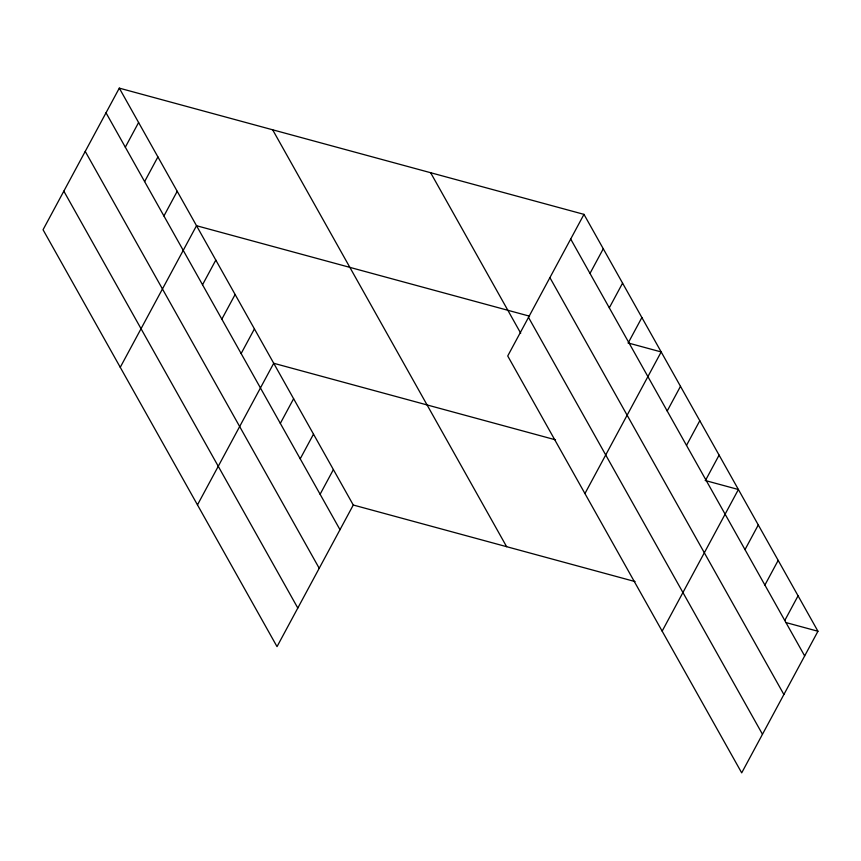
<?xml version="1.0" encoding="UTF-8"?>
<svg xmlns="http://www.w3.org/2000/svg" width="861" height="861" viewBox="0 0 861 861"><rect width="100%" height="100%" fill="white"/><g stroke="black" fill="none" stroke-linecap="round" stroke-linejoin="round"><path stroke-width="1.29" d="M119.302 88.134L43.05 229.747L277.027 646.633L353.279 505.02L119.302 88.134L583.973 214.367L817.95 631.253L741.698 772.866L507.721 355.98L583.973 214.367M125.319 147.199L138.599 122.52M144.626 181.585L157.907 156.917M163.924 215.982L177.205 191.314M120.26 367.313L196.512 225.711L529.569 316.181M202.529 284.765L215.81 260.097M221.837 319.162L235.118 294.494M241.134 353.559L254.425 328.891M197.47 504.89L273.723 363.277L555.517 439.831M280.331 423.386L293.612 398.718M300.22 458.816L313.501 434.148M320.109 494.257L333.39 469.589M589.989 273.432L603.281 248.764M609.297 307.818L622.578 283.151M628.605 342.215L641.886 317.548M584.942 493.547L661.183 351.945L627.96 342.915M667.21 410.998L680.491 386.331M686.508 445.395L699.789 420.728M705.816 479.792L719.096 455.125M662.152 631.124L738.394 489.511L705.17 480.492M745.002 549.619L758.283 524.952M764.891 585.06L778.172 560.382M784.78 620.49L798.061 595.823M353.279 505.02L635.063 581.573M786.007 622.578L817.95 631.253M570.692 239.035L804.669 655.931M549.91 277.629L783.887 694.515M528.503 317.386L762.48 734.282M430.629 172.706L520.711 333.207M272.646 129.785L506.623 546.681M106.021 112.802L339.987 529.687M85.239 151.396L319.216 568.282M63.832 191.153L297.809 608.038"/></g></svg>
